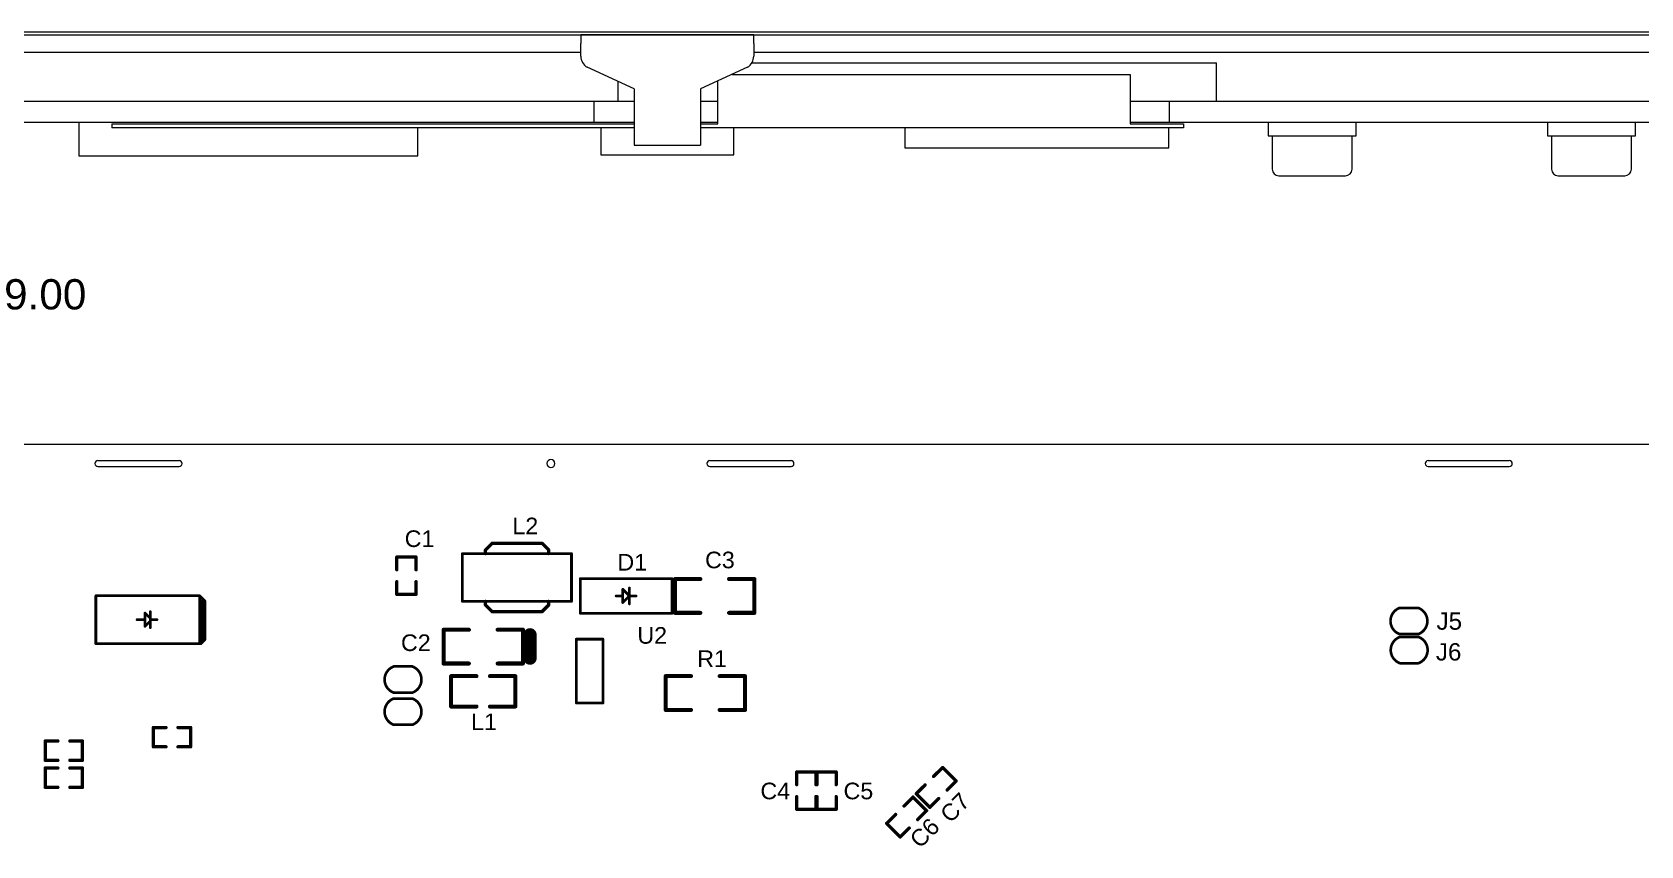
# Model space of a CAD drawing. Extents: x 183 to 535, y 17 to 466.
# Drawn here: x 273.8 to 394.7, y 171.9 to 233.1 of the extents above; entities that cross this region are included whole.
import ezdxf

# ---------------------------------------------------------------- set-up
doc = ezdxf.new("R2010")
doc.units = 0
doc.header["$MEASUREMENT"] = 0
doc.layers.get('0').update_dxf_attribs({"linetype": 'CONTINUOUS'})
doc.layers.get('Defpoints').update_dxf_attribs({"linetype": 'CONTINUOUS'})
doc.styles.get("Standard").update_dxf_attribs({"font": 'ARIAL.TTF'})
doc.dimstyles.new('ISO-25', dxfattribs={"dimscale": 0.65, "dimtxt": 3.5, "dimasz": 2.5, "dimexe": 0.625, "dimexo": 0.625, "dimtad": 0, "dimzin": 1, "dimdsep": 46, "dimtxsty": 'Standard', "dimcen": 2.5, "dimadec": 0, "dimazin": 0, "dimtfac": 1, "dimtmove": 0, "dimatfit": 3, "dimfxl": 0, "dimarcsym": 0})

# ---------------------------------------------------------------- blocks, each defined once
blk = doc.blocks.new('*D205')
at = {"color": 0, "linetype": 'Continuous', "lineweight": -2}
for p, q in [((260.77, 200.36), (260.77, 213.73)), ((262.39, 213.33), (268.14, 213.33)), ((269.77, 199.47), (269.77, 213.73)), ((269.77, 213.33), (271.39, 213.33))]:
    blk.add_line(p, q, dxfattribs=at)
at = {"color": 0, "linetype": 'Continuous'}
for points in [[(262.39, 213.6), (262.39, 213.06), (260.77, 213.33)], [(268.14, 213.6), (268.14, 213.06), (269.77, 213.33)]]:
    blk.add_solid(points, dxfattribs=at)
at = {"layer": 'Defpoints', "color": 0, "linetype": 'Continuous'}
for p in [(260.77, 213.33), (260.77, 199.95), (269.77, 199.07)]:
    blk.add_point(p, dxfattribs=at)
at = {"color": 0, "linetype": 'Continuous', "insert": (274.75, 213.33), "char_height": 2.275, "attachment_point": 5}
blk.add_mtext('9.00', dxfattribs=at)

msp = doc.modelspace()

# ---------------------------------------------------------------- linework, layer by layer
at = {"color": 0, "linetype": 'Continuous', "lineweight": 0}
for p, q in [((259.266, 232.859), (424.266, 232.859)), ((328.016, 232.859), (315.016, 232.859)), ((315.016, 232.859), (315.016, 232.208)), ((328.016, 232.208), (328.016, 232.859)), ((259.316, 231.559), (315.016, 231.559)), ((328.016, 231.559), (424.216, 231.559)), ((326.384, 229.881), (356.316, 229.881)), ((327.88, 230.759), (362.816, 230.759)), ((356.316, 229.881), (356.316, 226.153)), ((362.816, 227.859), (362.816, 230.759)), ((317.816, 227.859), (317.816, 229.346)), ((319.016, 228.795), (319.016, 224.559)), ((324.016, 228.795), (324.016, 224.559)), ((325.316, 226.153), (325.316, 229.392)), ((316.016, 226.259), (316.016, 227.859)), ((359.266, 226.259), (359.266, 227.859)), ((277.266, 226.259), (277.266, 223.759)), ((279.766, 226.153), (279.766, 225.859)), ((279.766, 226.153), (319.016, 226.153)), ((324.016, 226.153), (325.316, 226.153)), ((356.316, 226.153), (360.316, 226.153)), ((360.316, 226.153), (360.316, 225.859)), ((366.692, 226.259), (366.692, 225.259)), ((373.292, 225.259), (373.292, 226.259)), ((387.692, 226.259), (387.692, 225.259)), ((394.292, 225.259), (394.292, 226.259)), ((319.016, 225.859), (279.766, 225.859)), ((302.766, 223.759), (302.766, 225.859)), ((360.316, 225.859), (324.016, 225.859)), ((366.692, 225.259), (373.292, 225.259)), ((366.992, 225.259), (366.992, 222.759)), ((372.992, 222.759), (372.992, 225.259)), ((372.992, 225.259), (373.292, 225.259)), ((387.692, 225.259), (394.292, 225.259)), ((387.992, 225.259), (387.992, 222.759)), ((393.992, 222.759), (393.992, 225.259)), ((393.992, 225.259), (394.292, 225.259)), ((277.266, 223.759), (302.766, 223.759)), ((319.016, 224.559), (324.016, 224.559)), ((367.492, 222.259), (372.492, 222.259)), ((388.492, 222.259), (393.492, 222.259)), ((278.716, 200.844), (284.816, 200.844)), ((324.716, 200.844), (330.816, 200.844)), ((378.716, 200.844), (384.816, 200.844)), ((278.716, 200.394), (284.816, 200.394)), ((324.716, 200.394), (330.816, 200.394)), ((378.716, 200.394), (384.816, 200.394))]:
    msp.add_line(p, q, dxfattribs=at)
at = {"color": 0, "lineweight": 0}
for p, q in [((315.016, 231.262), (315.016, 232.208)), ((328.016, 232.208), (328.016, 231.262)), ((319.016, 228.795), (315.486, 230.414)), ((327.546, 230.414), (324.016, 228.795)), ((254.766, 202.069), (446.766, 202.069)), ((266.766, 202.069), (446.766, 202.069))]:
    msp.add_line(p, q, dxfattribs=at)
at = {"color": 0, "linetype": 'Continuous', "lineweight": 0}
for points in [[(328.016, 231.559), (424.266, 231.559), (424.266, 233.059), (259.266, 233.059), (259.266, 231.559), (315.016, 231.559)], [(319.016, 226.259), (251.766, 226.259), (251.766, 227.859), (319.016, 227.859)], [(324.016, 227.859), (325.316, 227.859)], [(356.316, 227.859), (443.766, 227.859), (443.766, 226.259), (356.316, 226.259)], [(325.316, 226.259), (324.016, 226.259)], [(319.016, 225.859), (316.516, 225.859), (316.516, 223.829), (326.516, 223.829), (326.516, 225.859), (324.016, 225.859)]]:
    msp.add_lwpolyline(points, dxfattribs=at)
msp.add_lwpolyline([(359.232, 225.859), (339.375, 225.859), (339.375, 224.359), (359.232, 224.359)], close=True, dxfattribs=at)
at = {"color": 0, "lineweight": 0}
for points, const_width in [([(307.846, 194.121), (308.346, 194.621)], 0.25), ([(308.346, 194.621), (312.096, 194.621)], 0.25), ([(312.096, 194.621), (312.596, 194.121)], 0.25), ([(301.177, 192.633), (301.177, 193.583)], 0.25), ([(301.177, 193.583), (302.627, 193.583)], 0.25), ([(302.627, 192.633), (302.627, 193.583)], 0.25), ([(306.114, 190.249), (306.114, 193.849)], 0.203), ([(306.114, 193.849), (306.414, 193.849)], 0.203), ([(306.414, 193.849), (314.314, 193.849)], 0.203), ([(307.846, 193.849), (307.846, 194.121)], 0.25), ([(312.596, 193.849), (312.596, 194.121)], 0.25), ([(314.314, 190.249), (314.314, 193.849)], 0.203), ([(301.177, 190.783), (301.177, 191.733)], 0.25), ([(302.627, 190.783), (302.627, 191.733)], 0.25), ([(314.97, 189.359), (314.97, 191.959)], 0.203), ([(314.97, 191.959), (321.87, 191.959)], 0.203), ([(318.17, 191.159), (318.67, 190.659)], 0.203), ([(318.17, 190.159), (318.17, 191.159)], 0.203), ([(318.67, 190.059), (318.67, 191.259)], 0.203), ([(321.87, 189.359), (321.87, 191.959)], 0.203), ([(322.095, 189.389), (322.095, 191.929)], 0.305), ([(322.095, 191.929), (324, 191.929)], 0.305), ([(326.159, 191.929), (328.064, 191.929)], 0.305), ([(328.064, 189.389), (328.064, 191.929)], 0.305), ([(278.554, 190.673), (286.354, 190.673)], 0.203), ([(278.554, 187.073), (278.554, 190.673)], 0.203), ([(286.354, 187.173), (286.354, 190.673)], 0.203), ([(286.354, 190.673), (286.754, 190.273)], 0.203), ([(286.454, 187.473), (286.454, 190.273)], 0.203), ([(286.454, 190.273), (286.754, 189.973)], 0.203), ([(286.454, 187.073), (286.454, 190.273)], 0.203), ([(286.576, 187.194), (286.576, 190.451)], 0.203), ([(286.627, 187.845), (286.627, 190.101)], 0.203), ([(286.754, 187.373), (286.754, 190.273)], 0.203), ([(286.754, 187.773), (286.754, 189.973)], 0.203), ([(301.177, 190.783), (302.627, 190.783)], 0.25), ([(306.114, 190.249), (314.314, 190.249)], 0.203), ([(307.846, 189.977), (307.846, 190.249)], 0.25), ([(307.846, 189.977), (308.346, 189.477)], 0.25), ([(312.096, 189.477), (312.596, 189.977)], 0.25), ([(312.596, 189.977), (312.596, 190.249)], 0.25), ([(317.67, 190.659), (318.17, 190.659)], 0.203), ([(318.17, 190.159), (318.67, 190.659)], 0.203), ([(318.67, 190.659), (318.97, 190.659)], 0.203), ([(318.97, 190.659), (319.17, 190.659)], 0.203), ([(281.654, 188.873), (282.254, 188.873)], 0.203), ([(282.254, 188.873), (282.254, 189.373)], 0.203), ([(282.254, 189.373), (282.654, 188.973)], 0.203), ([(282.254, 188.373), (282.254, 188.873)], 0.203), ([(282.254, 188.373), (282.654, 188.773)], 0.203), ([(282.654, 188.273), (282.654, 189.473)], 0.203), ([(282.654, 188.773), (282.654, 188.973)], 0.203), ([(282.654, 188.873), (283.154, 188.873)], 0.203), ([(308.346, 189.477), (312.096, 189.477)], 0.25), ([(314.97, 189.359), (321.77, 189.359)], 0.203), ([(321.57, 189.359), (321.87, 189.359)], 0.203), ([(322.095, 189.389), (324, 189.389)], 0.305), ([(326.159, 189.389), (328.064, 189.389)], 0.305), ([(376.573, 189.76), (377.968, 189.76)], 0.2), ([(286.454, 187.473), (286.754, 187.773)], 0.203), ([(286.454, 187.073), (286.754, 187.373)], 0.203), ([(304.696, 185.579), (304.696, 188.119)], 0.305), ([(304.696, 188.119), (306.601, 188.119)], 0.305), ([(308.76, 188.119), (310.665, 188.119)], 0.305), ([(310.665, 185.579), (310.665, 188.119)], 0.305), ([(311.199, 185.985), (311.199, 187.738)], 1), ([(314.677, 187.411), (316.677, 187.411)], 0.203), ([(314.677, 182.611), (314.677, 187.411)], 0.203), ([(316.677, 187.311), (316.677, 187.411)], 0.203), ([(316.677, 187.411), (316.677, 187.411)], 0.203), ([(376.573, 187.788), (377.968, 187.788)], 0.2), ([(376.592, 187.576), (377.987, 187.576)], 0.2), ([(278.554, 187.073), (286.454, 187.073)], 0.203), ([(286.454, 187.073), (286.576, 187.194)], 0.203), ([(316.677, 182.611), (316.677, 187.311)], 0.203), ([(300.951, 185.357), (302.346, 185.357)], 0.2), ([(304.696, 185.579), (306.601, 185.579)], 0.305), ([(308.76, 185.579), (310.665, 185.579)], 0.305), ([(376.592, 185.604), (377.987, 185.604)], 0.2), ([(305.263, 182.344), (305.263, 184.63)], 0.305), ([(305.263, 184.63), (307.168, 184.63)], 0.305), ([(308.184, 184.63), (310.089, 184.63)], 0.305), ([(310.089, 182.344), (310.089, 184.63)], 0.305), ([(321.392, 182.09), (321.392, 184.63)], 0.305), ([(321.392, 184.63), (323.297, 184.63)], 0.305), ([(325.456, 184.63), (327.361, 184.63)], 0.305), ([(327.361, 182.09), (327.361, 184.63)], 0.305), ([(300.951, 183.385), (302.346, 183.385)], 0.2), ([(300.951, 182.944), (302.346, 182.944)], 0.2), ([(314.677, 182.611), (316.677, 182.611)], 0.203), ([(305.263, 182.344), (307.168, 182.344)], 0.305), ([(308.184, 182.344), (310.089, 182.344)], 0.305), ([(321.392, 182.09), (323.297, 182.09)], 0.305), ([(325.456, 182.09), (327.361, 182.09)], 0.305), ([(282.878, 180.766), (283.828, 180.766)], 0.25), ([(282.878, 179.316), (282.878, 180.766)], 0.25), ([(284.728, 180.766), (285.678, 180.766)], 0.25), ([(285.678, 179.316), (285.678, 180.766)], 0.25), ([(300.951, 180.972), (302.346, 180.972)], 0.2), ([(274.75, 178.3), (274.75, 179.75)], 0.25), ([(274.75, 179.75), (275.7, 179.75)], 0.25), ([(276.6, 179.75), (277.55, 179.75)], 0.25), ([(277.55, 178.3), (277.55, 179.75)], 0.25), ([(282.878, 179.316), (283.828, 179.316)], 0.25), ([(284.728, 179.316), (285.678, 179.316)], 0.25), ([(274.75, 178.3), (275.7, 178.3)], 0.25), ([(274.75, 176.268), (274.75, 177.718)], 0.25), ([(274.75, 177.718), (275.7, 177.718)], 0.25), ([(276.6, 178.3), (277.55, 178.3)], 0.25), ([(276.6, 177.718), (277.55, 177.718)], 0.25), ([(277.55, 176.268), (277.55, 177.718)], 0.25), ([(341.535, 177.088), (342.207, 177.759)], 0.25), ([(342.207, 177.759), (343.232, 176.734)], 0.25), ([(331.242, 177.42), (332.692, 177.42)], 0.25), ([(331.242, 176.47), (331.242, 177.42)], 0.25), ([(332.692, 176.47), (332.692, 177.42)], 0.25), ([(332.766, 176.47), (332.766, 177.42)], 0.25), ([(332.766, 177.42), (334.216, 177.42)], 0.25), ([(334.216, 176.47), (334.216, 177.42)], 0.25), ([(340.227, 175.78), (340.899, 176.451)], 0.25), ([(342.56, 176.062), (343.232, 176.734)], 0.25), ([(274.75, 176.268), (275.7, 176.268)], 0.25), ([(276.6, 176.268), (277.55, 176.268)], 0.25), ([(331.242, 175.57), (331.242, 174.62)], 0.25), ([(332.692, 175.57), (332.692, 174.62)], 0.25), ([(332.766, 175.57), (332.766, 174.62)], 0.25), ([(334.216, 174.62), (334.216, 175.57)], 0.25), ([(339.316, 174.867), (339.988, 175.538)], 0.25), ([(339.988, 175.538), (341.013, 174.513)], 0.25), ([(340.227, 175.78), (341.252, 174.754)], 0.25), ([(341.252, 174.754), (341.924, 175.426)], 0.25), ([(331.242, 174.62), (332.692, 174.62)], 0.25), ([(332.766, 174.62), (334.216, 174.62)], 0.25), ([(338.008, 173.558), (338.679, 174.23)], 0.25), ([(340.341, 173.841), (341.013, 174.513)], 0.25), ([(338.008, 173.558), (339.033, 172.533)], 0.25), ([(339.033, 172.533), (339.705, 173.205)], 0.25)]:
    msp.add_lwpolyline(points, dxfattribs=dict(at, const_width=const_width))
for points, const_width in [([(308.284, 194.621, 1), (308.409, 194.621, 1)], 0.125), ([(308.284, 194.621, 1), (308.409, 194.621, 1)], 0.125), ([(312.034, 194.621, 1), (312.159, 194.621, 1)], 0.125), ([(312.034, 194.621, 1), (312.159, 194.621, 1)], 0.125), ([(301.177, 193.52, 1), (301.177, 193.645, 1)], 0.125), ([(301.177, 193.52, 1), (301.177, 193.645, 1)], 0.125), ([(302.627, 193.52, 1), (302.627, 193.645, 1)], 0.125), ([(302.627, 193.52, 1), (302.627, 193.645, 1)], 0.125), ([(306.063, 193.849, 1), (306.165, 193.849, 1)], 0.102), ([(306.063, 193.849, 1), (306.165, 193.849, 1)], 0.102), ([(306.363, 193.849, 1), (306.465, 193.849, 1)], 0.102), ([(306.363, 193.849, 1), (306.465, 193.849, 1)], 0.102), ([(307.784, 194.121, 1), (307.909, 194.121, 1)], 0.125), ([(307.784, 194.121, 1), (307.909, 194.121, 1)], 0.125), ([(307.784, 193.849, 1), (307.909, 193.849, 1)], 0.125), ([(312.534, 194.121, 1), (312.659, 194.121, 1)], 0.125), ([(312.534, 194.121, 1), (312.659, 194.121, 1)], 0.125), ([(312.534, 193.849, 1), (312.659, 193.849, 1)], 0.125), ([(314.263, 193.849, 1), (314.365, 193.849, 1)], 0.102), ([(314.263, 193.849, 1), (314.365, 193.849, 1)], 0.102), ([(301.177, 192.57, 1), (301.177, 192.695, 1)], 0.125), ([(302.627, 192.57, 1), (302.627, 192.695, 1)], 0.125), ([(301.177, 191.67, 1), (301.177, 191.795, 1)], 0.125), ([(302.627, 191.67, 1), (302.627, 191.795, 1)], 0.125), ([(315.021, 191.959, 1), (314.919, 191.959, 1)], 0.102), ([(315.021, 191.959, 1), (314.919, 191.959, 1)], 0.102), ([(318.221, 191.159, 1), (318.119, 191.159, 1)], 0.102), ([(318.221, 191.159, 1), (318.119, 191.159, 1)], 0.102), ([(318.721, 191.259, 1), (318.619, 191.259, 1)], 0.102), ([(321.921, 191.959, 1), (321.819, 191.959, 1)], 0.102), ([(321.921, 191.959, 1), (321.819, 191.959, 1)], 0.102), ([(322.171, 191.929, 1), (322.019, 191.929, 1)], 0.152), ([(322.171, 191.929, 1), (322.019, 191.929, 1)], 0.152), ([(324.076, 191.929, 1), (323.924, 191.929, 1)], 0.152), ([(326.235, 191.929, 1), (326.083, 191.929, 1)], 0.152), ([(328.14, 191.929, 1), (327.988, 191.929, 1)], 0.152), ([(328.14, 191.929, 1), (327.988, 191.929, 1)], 0.152), ([(278.504, 190.673, 1), (278.605, 190.673, 1)], 0.102), ([(278.504, 190.673, 1), (278.605, 190.673, 1)], 0.102), ([(286.304, 190.673, 1), (286.405, 190.673, 1)], 0.102), ([(286.304, 190.673, 1), (286.405, 190.673, 1)], 0.102), ([(286.304, 190.673, 1), (286.405, 190.673, 1)], 0.102), ([(286.404, 190.273, 1), (286.505, 190.273, 1)], 0.102), ([(286.404, 190.273, 1), (286.505, 190.273, 1)], 0.102), ([(286.404, 190.273, 1), (286.505, 190.273, 1)], 0.102), ([(286.525, 190.451, 1), (286.627, 190.451, 1)], 0.102), ([(286.576, 190.101, 1), (286.677, 190.101, 1)], 0.102), ([(286.704, 190.273, 1), (286.805, 190.273, 1)], 0.102), ([(286.704, 190.273, 1), (286.805, 190.273, 1)], 0.102), ([(286.704, 189.973, 1), (286.805, 189.973, 1)], 0.102), ([(286.704, 189.973, 1), (286.805, 189.973, 1)], 0.102), ([(301.177, 190.72, 1), (301.177, 190.845, 1)], 0.125), ([(301.177, 190.72, 1), (301.177, 190.845, 1)], 0.125), ([(302.627, 190.72, 1), (302.627, 190.845, 1)], 0.125), ([(302.627, 190.72, 1), (302.627, 190.845, 1)], 0.125), ([(306.063, 190.249, 1), (306.165, 190.249, 1)], 0.102), ([(306.063, 190.249, 1), (306.165, 190.249, 1)], 0.102), ([(307.784, 190.249, 1), (307.909, 190.249, 1)], 0.125), ([(307.784, 189.977, 1), (307.909, 189.977, 1)], 0.125), ([(307.784, 189.977, 1), (307.909, 189.977, 1)], 0.125), ([(312.534, 190.249, 1), (312.659, 190.249, 1)], 0.125), ([(312.534, 189.977, 1), (312.659, 189.977, 1)], 0.125), ([(312.534, 189.977, 1), (312.659, 189.977, 1)], 0.125), ([(314.263, 190.249, 1), (314.365, 190.249, 1)], 0.102), ([(314.263, 190.249, 1), (314.365, 190.249, 1)], 0.102), ([(317.721, 190.659, 1), (317.619, 190.659, 1)], 0.102), ([(318.221, 190.659, 1), (318.119, 190.659, 1)], 0.102), ([(318.221, 190.159, 1), (318.119, 190.159, 1)], 0.102), ([(318.221, 190.159, 1), (318.119, 190.159, 1)], 0.102), ([(318.721, 190.659, 1), (318.619, 190.659, 1)], 0.102), ([(318.721, 190.659, 1), (318.619, 190.659, 1)], 0.102), ([(318.721, 190.659, 1), (318.619, 190.659, 1)], 0.102), ([(318.721, 190.059, 1), (318.619, 190.059, 1)], 0.102), ([(319.021, 190.659, 1), (318.919, 190.659, 1)], 0.102), ([(319.021, 190.659, 1), (318.919, 190.659, 1)], 0.102), ([(319.221, 190.659, 1), (319.119, 190.659, 1)], 0.102), ([(281.604, 188.873, 1), (281.705, 188.873, 1)], 0.102), ([(282.204, 189.373, 1), (282.305, 189.373, 1)], 0.102), ([(282.204, 189.373, 1), (282.305, 189.373, 1)], 0.102), ([(282.204, 188.873, 1), (282.305, 188.873, 1)], 0.102), ([(282.204, 188.873, 1), (282.305, 188.873, 1)], 0.102), ([(282.204, 188.873, 1), (282.305, 188.873, 1)], 0.102), ([(282.604, 189.473, 1), (282.705, 189.473, 1)], 0.102), ([(282.604, 188.973, 1), (282.705, 188.973, 1)], 0.102), ([(282.604, 188.973, 1), (282.705, 188.973, 1)], 0.102), ([(282.604, 188.873, 1), (282.705, 188.873, 1)], 0.102), ([(282.604, 188.773, 1), (282.705, 188.773, 1)], 0.102), ([(282.604, 188.773, 1), (282.705, 188.773, 1)], 0.102), ([(283.104, 188.873, 1), (283.205, 188.873, 1)], 0.102), ([(308.284, 189.477, 1), (308.409, 189.477, 1)], 0.125), ([(308.284, 189.477, 1), (308.409, 189.477, 1)], 0.125), ([(312.034, 189.477, 1), (312.159, 189.477, 1)], 0.125), ([(312.034, 189.477, 1), (312.159, 189.477, 1)], 0.125), ([(315.021, 189.359, 1), (314.919, 189.359, 1)], 0.102), ([(315.021, 189.359, 1), (314.919, 189.359, 1)], 0.102), ([(321.621, 189.359, 1), (321.519, 189.359, 1)], 0.102), ([(321.821, 189.359, 1), (321.719, 189.359, 1)], 0.102), ([(321.921, 189.359, 1), (321.819, 189.359, 1)], 0.102), ([(321.921, 189.359, 1), (321.819, 189.359, 1)], 0.102), ([(322.171, 189.389, 1), (322.019, 189.389, 1)], 0.152), ([(322.171, 189.389, 1), (322.019, 189.389, 1)], 0.152), ([(324.076, 189.389, 1), (323.924, 189.389, 1)], 0.152), ([(326.235, 189.389, 1), (326.083, 189.389, 1)], 0.152), ([(328.14, 189.389, 1), (327.988, 189.389, 1)], 0.152), ([(328.14, 189.389, 1), (327.988, 189.389, 1)], 0.152), ([(376.523, 189.76, 1), (376.623, 189.76, 1)], 0.1), ([(376.523, 189.76, 1), (376.623, 189.76, 1)], 0.1), ([(377.918, 189.76, 1), (378.018, 189.76, 1)], 0.1), ([(377.918, 189.76, 1), (378.018, 189.76, 1)], 0.1), ([(282.204, 188.373, 1), (282.305, 188.373, 1)], 0.102), ([(282.204, 188.373, 1), (282.305, 188.373, 1)], 0.102), ([(282.604, 188.273, 1), (282.705, 188.273, 1)], 0.102), ([(286.404, 187.473, 1), (286.505, 187.473, 1)], 0.102), ([(286.404, 187.473, 1), (286.505, 187.473, 1)], 0.102), ([(286.576, 187.845, 1), (286.677, 187.845, 1)], 0.102), ([(286.704, 187.773, 1), (286.805, 187.773, 1)], 0.102), ([(286.704, 187.773, 1), (286.805, 187.773, 1)], 0.102), ([(286.704, 187.373, 1), (286.805, 187.373, 1)], 0.102), ([(286.704, 187.373, 1), (286.805, 187.373, 1)], 0.102), ([(304.62, 188.119, 1), (304.772, 188.119, 1)], 0.152), ([(304.62, 188.119, 1), (304.772, 188.119, 1)], 0.152), ([(306.525, 188.119, 1), (306.677, 188.119, 1)], 0.152), ([(308.684, 188.119, 1), (308.836, 188.119, 1)], 0.152), ([(310.589, 188.119, 1), (310.741, 188.119, 1)], 0.152), ([(310.589, 188.119, 1), (310.741, 188.119, 1)], 0.152), ([(310.949, 187.738, 1), (311.449, 187.738, 1)], 0.5), ([(314.677, 187.462, 1), (314.677, 187.36, 1)], 0.102), ([(314.677, 187.462, 1), (314.677, 187.36, 1)], 0.102), ([(316.677, 187.462, 1), (316.677, 187.36, 1)], 0.102), ([(316.677, 187.462, 1), (316.677, 187.36, 1)], 0.102), ([(316.677, 187.462, 1), (316.677, 187.36, 1)], 0.102), ([(316.677, 187.462, 1), (316.677, 187.36, 1)], 0.102), ([(376.523, 187.788, 1), (376.623, 187.788, 1)], 0.1), ([(376.523, 187.788, 1), (376.623, 187.788, 1)], 0.1), ([(376.542, 187.576, 1), (376.642, 187.576, 1)], 0.1), ([(376.542, 187.576, 1), (376.642, 187.576, 1)], 0.1), ([(377.918, 187.788, 1), (378.018, 187.788, 1)], 0.1), ([(377.918, 187.788, 1), (378.018, 187.788, 1)], 0.1), ([(377.937, 187.576, 1), (378.037, 187.576, 1)], 0.1), ([(377.937, 187.576, 1), (378.037, 187.576, 1)], 0.1), ([(278.504, 187.073, 1), (278.605, 187.073, 1)], 0.102), ([(278.504, 187.073, 1), (278.605, 187.073, 1)], 0.102), ([(286.304, 187.173, 1), (286.405, 187.173, 1)], 0.102), ([(286.404, 187.073, 1), (286.505, 187.073, 1)], 0.102), ([(286.404, 187.073, 1), (286.505, 187.073, 1)], 0.102), ([(286.404, 187.073, 1), (286.505, 187.073, 1)], 0.102), ([(286.404, 187.073, 1), (286.505, 187.073, 1)], 0.102), ([(286.525, 187.194, 1), (286.627, 187.194, 1)], 0.102), ([(286.525, 187.194, 1), (286.627, 187.194, 1)], 0.102), ([(310.949, 185.985, 1), (311.449, 185.985, 1)], 0.5), ([(316.677, 187.362, 1), (316.677, 187.26, 1)], 0.102), ([(316.677, 187.362, 1), (316.677, 187.26, 1)], 0.102), ([(300.901, 185.357, 1), (301.001, 185.357, 1)], 0.1), ([(300.901, 185.357, 1), (301.001, 185.357, 1)], 0.1), ([(302.296, 185.357, 1), (302.396, 185.357, 1)], 0.1), ([(302.296, 185.357, 1), (302.396, 185.357, 1)], 0.1), ([(304.62, 185.579, 1), (304.772, 185.579, 1)], 0.152), ([(304.62, 185.579, 1), (304.772, 185.579, 1)], 0.152), ([(306.525, 185.579, 1), (306.677, 185.579, 1)], 0.152), ([(308.684, 185.579, 1), (308.836, 185.579, 1)], 0.152), ([(310.589, 185.579, 1), (310.741, 185.579, 1)], 0.152), ([(310.589, 185.579, 1), (310.741, 185.579, 1)], 0.152), ([(376.542, 185.604, 1), (376.642, 185.604, 1)], 0.1), ([(376.542, 185.604, 1), (376.642, 185.604, 1)], 0.1), ([(377.937, 185.604, 1), (378.037, 185.604, 1)], 0.1), ([(377.937, 185.604, 1), (378.037, 185.604, 1)], 0.1), ([(305.187, 184.63, 1), (305.339, 184.63, 1)], 0.152), ([(305.187, 184.63, 1), (305.339, 184.63, 1)], 0.152), ([(307.092, 184.63, 1), (307.244, 184.63, 1)], 0.152), ([(308.108, 184.63, 1), (308.26, 184.63, 1)], 0.152), ([(310.013, 184.63, 1), (310.165, 184.63, 1)], 0.152), ([(310.013, 184.63, 1), (310.165, 184.63, 1)], 0.152), ([(321.468, 184.63, 1), (321.316, 184.63, 1)], 0.152), ([(321.468, 184.63, 1), (321.316, 184.63, 1)], 0.152), ([(323.373, 184.63, 1), (323.221, 184.63, 1)], 0.152), ([(325.532, 184.63, 1), (325.38, 184.63, 1)], 0.152), ([(327.437, 184.63, 1), (327.285, 184.63, 1)], 0.152), ([(327.437, 184.63, 1), (327.285, 184.63, 1)], 0.152), ([(300.901, 183.385, 1), (301.001, 183.385, 1)], 0.1), ([(300.901, 183.385, 1), (301.001, 183.385, 1)], 0.1), ([(300.901, 182.944, 1), (301.001, 182.944, 1)], 0.1), ([(300.901, 182.944, 1), (301.001, 182.944, 1)], 0.1), ([(302.296, 183.385, 1), (302.396, 183.385, 1)], 0.1), ([(302.296, 183.385, 1), (302.396, 183.385, 1)], 0.1), ([(302.296, 182.944, 1), (302.396, 182.944, 1)], 0.1), ([(302.296, 182.944, 1), (302.396, 182.944, 1)], 0.1), ([(314.677, 182.662, 1), (314.677, 182.56, 1)], 0.102), ([(314.677, 182.662, 1), (314.677, 182.56, 1)], 0.102), ([(316.677, 182.662, 1), (316.677, 182.56, 1)], 0.102), ([(316.677, 182.662, 1), (316.677, 182.56, 1)], 0.102), ([(305.187, 182.344, 1), (305.339, 182.344, 1)], 0.152), ([(305.187, 182.344, 1), (305.339, 182.344, 1)], 0.152), ([(307.092, 182.344, 1), (307.244, 182.344, 1)], 0.152), ([(308.108, 182.344, 1), (308.26, 182.344, 1)], 0.152), ([(310.013, 182.344, 1), (310.165, 182.344, 1)], 0.152), ([(310.013, 182.344, 1), (310.165, 182.344, 1)], 0.152), ([(321.468, 182.09, 1), (321.316, 182.09, 1)], 0.152), ([(321.468, 182.09, 1), (321.316, 182.09, 1)], 0.152), ([(323.373, 182.09, 1), (323.221, 182.09, 1)], 0.152), ([(325.532, 182.09, 1), (325.38, 182.09, 1)], 0.152), ([(327.437, 182.09, 1), (327.285, 182.09, 1)], 0.152), ([(327.437, 182.09, 1), (327.285, 182.09, 1)], 0.152), ([(282.816, 180.766, 1), (282.941, 180.766, 1)], 0.125), ([(282.816, 180.766, 1), (282.941, 180.766, 1)], 0.125), ([(283.766, 180.766, 1), (283.891, 180.766, 1)], 0.125), ([(284.666, 180.766, 1), (284.791, 180.766, 1)], 0.125), ([(285.616, 180.766, 1), (285.741, 180.766, 1)], 0.125), ([(285.616, 180.766, 1), (285.741, 180.766, 1)], 0.125), ([(300.901, 180.972, 1), (301.001, 180.972, 1)], 0.1), ([(300.901, 180.972, 1), (301.001, 180.972, 1)], 0.1), ([(302.296, 180.972, 1), (302.396, 180.972, 1)], 0.1), ([(302.296, 180.972, 1), (302.396, 180.972, 1)], 0.1), ([(274.813, 179.75, 1), (274.688, 179.75, 1)], 0.125), ([(274.813, 179.75, 1), (274.688, 179.75, 1)], 0.125), ([(275.763, 179.75, 1), (275.638, 179.75, 1)], 0.125), ([(276.663, 179.75, 1), (276.538, 179.75, 1)], 0.125), ([(277.613, 179.75, 1), (277.488, 179.75, 1)], 0.125), ([(277.613, 179.75, 1), (277.488, 179.75, 1)], 0.125), ([(282.816, 179.316, 1), (282.941, 179.316, 1)], 0.125), ([(282.816, 179.316, 1), (282.941, 179.316, 1)], 0.125), ([(283.766, 179.316, 1), (283.891, 179.316, 1)], 0.125), ([(284.666, 179.316, 1), (284.791, 179.316, 1)], 0.125), ([(285.616, 179.316, 1), (285.741, 179.316, 1)], 0.125), ([(285.616, 179.316, 1), (285.741, 179.316, 1)], 0.125), ([(274.813, 178.3, 1), (274.688, 178.3, 1)], 0.125), ([(274.813, 178.3, 1), (274.688, 178.3, 1)], 0.125), ([(274.813, 177.718, 1), (274.688, 177.718, 1)], 0.125), ([(274.813, 177.718, 1), (274.688, 177.718, 1)], 0.125), ([(275.763, 178.3, 1), (275.638, 178.3, 1)], 0.125), ([(275.763, 177.718, 1), (275.638, 177.718, 1)], 0.125), ([(276.663, 178.3, 1), (276.538, 178.3, 1)], 0.125), ([(276.663, 177.718, 1), (276.538, 177.718, 1)], 0.125), ([(277.613, 178.3, 1), (277.488, 178.3, 1)], 0.125), ([(277.613, 178.3, 1), (277.488, 178.3, 1)], 0.125), ([(277.613, 177.718, 1), (277.488, 177.718, 1)], 0.125), ([(277.613, 177.718, 1), (277.488, 177.718, 1)], 0.125), ([(342.251, 177.804, 1), (342.163, 177.715, 1)], 0.125), ([(342.251, 177.804, 1), (342.163, 177.715, 1)], 0.125), ([(331.242, 177.357, 1), (331.242, 177.482, 1)], 0.125), ([(331.242, 177.357, 1), (331.242, 177.482, 1)], 0.125), ([(331.242, 176.407, 1), (331.242, 176.532, 1)], 0.125), ([(332.692, 177.357, 1), (332.692, 177.482, 1)], 0.125), ([(332.692, 177.357, 1), (332.692, 177.482, 1)], 0.125), ([(332.692, 176.407, 1), (332.692, 176.532, 1)], 0.125), ([(332.766, 177.357, 1), (332.766, 177.482, 1)], 0.125), ([(332.766, 177.357, 1), (332.766, 177.482, 1)], 0.125), ([(332.766, 176.407, 1), (332.766, 176.532, 1)], 0.125), ([(334.216, 177.357, 1), (334.216, 177.482, 1)], 0.125), ([(334.216, 177.357, 1), (334.216, 177.482, 1)], 0.125), ([(334.216, 176.407, 1), (334.216, 176.532, 1)], 0.125), ([(340.943, 176.496, 1), (340.854, 176.407, 1)], 0.125), ([(341.579, 177.132, 1), (341.491, 177.043, 1)], 0.125), ([(343.276, 176.778, 1), (343.188, 176.69, 1)], 0.125), ([(343.276, 176.778, 1), (343.188, 176.69, 1)], 0.125), ([(274.813, 176.268, 1), (274.688, 176.268, 1)], 0.125), ([(274.813, 176.268, 1), (274.688, 176.268, 1)], 0.125), ([(275.763, 176.268, 1), (275.638, 176.268, 1)], 0.125), ([(276.663, 176.268, 1), (276.538, 176.268, 1)], 0.125), ([(277.613, 176.268, 1), (277.488, 176.268, 1)], 0.125), ([(277.613, 176.268, 1), (277.488, 176.268, 1)], 0.125), ([(331.242, 175.507, 1), (331.242, 175.632, 1)], 0.125), ([(332.692, 175.507, 1), (332.692, 175.632, 1)], 0.125), ([(332.766, 175.507, 1), (332.766, 175.632, 1)], 0.125), ([(334.216, 175.507, 1), (334.216, 175.632, 1)], 0.125), ([(339.943, 175.494, 1), (340.032, 175.583, 1)], 0.125), ([(339.943, 175.494, 1), (340.032, 175.583, 1)], 0.125), ([(340.271, 175.824, 1), (340.183, 175.735, 1)], 0.125), ([(340.271, 175.824, 1), (340.183, 175.735, 1)], 0.125), ([(341.968, 175.47, 1), (341.88, 175.382, 1)], 0.125), ([(342.605, 176.107, 1), (342.516, 176.018, 1)], 0.125), ([(331.242, 174.557, 1), (331.242, 174.682, 1)], 0.125), ([(331.242, 174.557, 1), (331.242, 174.682, 1)], 0.125), ([(332.692, 174.557, 1), (332.692, 174.682, 1)], 0.125), ([(332.692, 174.557, 1), (332.692, 174.682, 1)], 0.125), ([(332.766, 174.557, 1), (332.766, 174.682, 1)], 0.125), ([(332.766, 174.557, 1), (332.766, 174.682, 1)], 0.125), ([(334.216, 174.557, 1), (334.216, 174.682, 1)], 0.125), ([(334.216, 174.557, 1), (334.216, 174.682, 1)], 0.125), ([(338.635, 174.186, 1), (338.724, 174.274, 1)], 0.125), ([(339.272, 174.822, 1), (339.36, 174.911, 1)], 0.125), ([(340.969, 174.469, 1), (341.057, 174.557, 1)], 0.125), ([(340.969, 174.469, 1), (341.057, 174.557, 1)], 0.125), ([(341.296, 174.798, 1), (341.208, 174.71, 1)], 0.125), ([(341.296, 174.798, 1), (341.208, 174.71, 1)], 0.125), ([(337.963, 173.514, 1), (338.052, 173.603, 1)], 0.125), ([(337.963, 173.514, 1), (338.052, 173.603, 1)], 0.125), ([(339.661, 173.161, 1), (339.749, 173.249, 1)], 0.125), ([(340.297, 173.797, 1), (340.385, 173.885, 1)], 0.125), ([(338.989, 172.489, 1), (339.077, 172.577, 1)], 0.125), ([(338.989, 172.489, 1), (339.077, 172.577, 1)], 0.125)]:
    msp.add_lwpolyline(points, format="xyb", close=True, dxfattribs=dict(at, const_width=const_width))
at = {"color": 0, "lineweight": 0, "const_width": 0.2}
for points in [[(376.573, 187.788, -0.6994302), (376.573, 189.76)], [(377.968, 189.76, -0.6994302), (377.968, 187.788)], [(376.592, 185.604, -0.6994302), (376.592, 187.576)], [(377.987, 187.576, -0.6994302), (377.987, 185.604)], [(300.951, 183.385, -0.6994302), (300.951, 185.357)], [(302.346, 185.357, -0.6994302), (302.346, 183.385)], [(300.951, 180.972, -0.6994302), (300.951, 182.944)], [(302.346, 182.944, -0.6994302), (302.346, 180.972)]]:
    msp.add_lwpolyline(points, format="xyb", dxfattribs=at)
at = {"color": 0, "lineweight": 0}
for centre, radius, start, end in [((316.016, 231.262), 1, 180, 237.99462), ((327.016, 231.262), 1, 302.00538, 360), ((278.716, 200.619), 0.225, 90, 180), ((284.816, 200.619), 0.225, 0, 90), ((312.766, 200.619), 0.3, 0, 180), ((324.716, 200.619), 0.225, 90, 180), ((330.816, 200.619), 0.225, 0, 90), ((378.716, 200.619), 0.225, 90, 180), ((384.816, 200.619), 0.225, 0, 90), ((278.716, 200.619), 0.225, 180, 270), ((284.816, 200.619), 0.225, 270, 0), ((312.766, 200.619), 0.3, 180, 0), ((324.716, 200.619), 0.225, 180, 270), ((330.816, 200.619), 0.225, 270, 0), ((378.716, 200.619), 0.225, 180, 270), ((384.816, 200.619), 0.225, 270, 0)]:
    msp.add_arc(centre, radius, start, end, dxfattribs=at)
at = {"color": 0, "linetype": 'Continuous', "lineweight": 0}
for centre, start, end in [((367.492, 222.759), 180, 270), ((372.492, 222.759), 270, 0), ((388.492, 222.759), 180, 270), ((393.492, 222.759), 270, 0)]:
    msp.add_arc(centre, 0.5, start, end, dxfattribs=at)

# ---------------------------------------------------------------- texts
at = {"color": 0, "lineweight": 0}
for s, p in [('L2', (309.87, 195.3)), ('C1', (301.775, 194.342)), ('C2', (301.496, 186.518)), ('R1', (323.766, 185.319)), ('L1', (306.766, 180.569))]:
    msp.add_text(s, height=1.25, dxfattribs=at).set_placement(p)
for s, height, rotation, p in [('D1', 1.25, 360, (317.766, 192.569)), ('C3', 1.25, 360, (324.356, 192.741)), ('J5', 1.3, 360, (379.347, 188.119)), ('U2', 1.25, 360, (319.266, 187.069)), ('J6', 1.3, 360, (379.296, 185.807)), ('C4', 1.25, 360, (328.516, 175.369)), ('C5', 1.25, 360, (334.766, 175.369)), ('C7', 1.25, 45, (342.796, 173.514)), ('C6', 1.25, 45, (340.51, 171.609))]:
    msp.add_text(s, height=height, rotation=rotation, dxfattribs=at).set_placement(p)

# ---------------------------------------------------------------- dimensions: what is measured, and where the dimension line sits
at = {"color": 4, "linetype": 'Continuous'}
dim = msp.add_linear_dim(base=(260.766, 213.327), p1=(269.766, 199.069), p2=(260.766, 199.955), dimstyle='ISO-25', dxfattribs=at)
dim.commit()
dim.dimension.update_dxf_attribs({"geometry": '*D205', "text_midpoint": (274.75, 213.327), "dimtype": 160})

doc.saveas('drawing.dxf')
